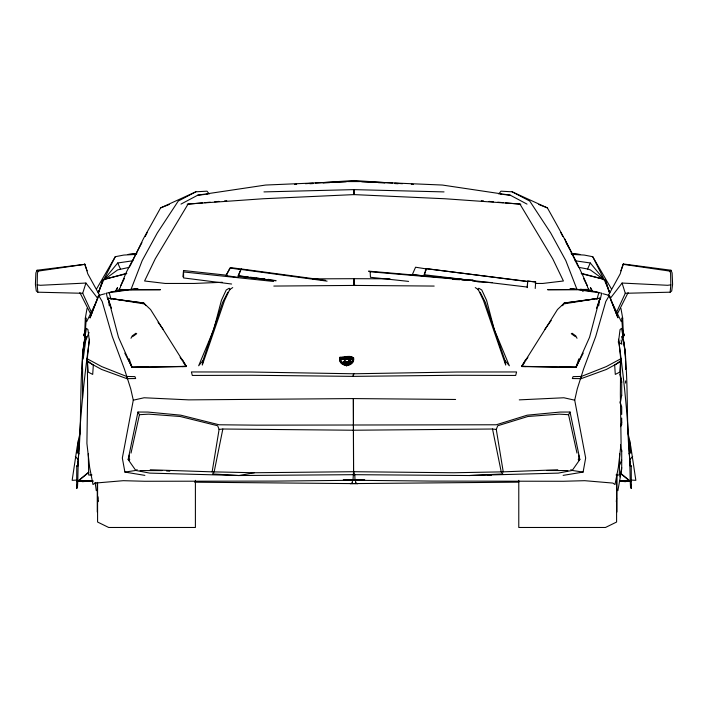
<?xml version="1.0" encoding="UTF-8"?>
<svg xmlns="http://www.w3.org/2000/svg" width="708" height="708" viewBox="0 0 708 708"><rect width="100%" height="100%" fill="white"/><g stroke="black" fill="none" stroke-linecap="round" stroke-linejoin="round"><path stroke-width="1.06" d="M144.866 475.378L124.9 472.086L122.334 458.023L133.29 400.179L144.113 397.763L188.726 399.87L353.363 398.577L353.558 471.714L352.982 480.263L432.207 481.095L563.329 481.263L584.711 480.688L612.889 483.077L614.995 484.546L618.35 467.351L621.093 443.376L620.367 394.091L620.659 358.354L618.757 339.911L620.04 329.627L621.535 328.335C630.315 373.266 624.819 419.667 630.456 464.988L631.226 465.988L631.35 488.547L630.545 487.706L631.483 485.166L630.492 486.423L630.209 480.936M77.791 480.936L77.508 486.423L76.517 485.166L77.455 487.706L76.65 488.547L76.774 465.988L77.544 464.988C83.181 419.667 77.685 373.266 86.465 328.335L87.96 329.627L89.243 339.911L87.341 358.354L87.633 394.091L86.907 443.376L89.65 467.351L93.005 484.546L95.111 483.077L123.289 480.688L144.671 481.263L275.793 481.095L355.018 480.263L354.788 474.67L353.558 471.714L353.363 398.577L455.607 399.471M82.393 369.426L82.438 356.159L83.978 343.867L86.5 336.574M263.96 191.903L353.903 189.62L353.867 194.594L445.075 198.762L519.911 204.037L552.736 258.801L563.418 280.988L542.726 283.457L535.221 283.448M82.42 368.859L82.482 361.142M82.5 358.938L82.544 353.416L84.208 341.628M341.946 358.283C343.46 355.62 340.911 361.089 342.327 358.637M129.175 460.342L129.245 455.085M88.296 453.81L88.695 475.05L91.978 474.971M91.819 313.042L82.712 293.289L37.86 292.192L37.17 284.873L37.4 273.288L38.135 271.111L85.004 264.305L87.801 273.872L99.828 295.732M354.31 285.413L354.442 278.686L312.476 278.864M98.014 498.742L98.067 496.83M98.014 501.485L98.067 499.724M78.039 464.74L78.181 461.023C77.783 461.855 78.871 467.377 76.774 465.988M84.571 336.008L85.314 318.228L87.04 308.431M84.792 337.583L86.323 318.06L85.314 318.228M227.436 275.288L183.54 270.518L183.602 277.943L231.605 284.023M599.641 300.449L599.773 298.254L564.32 303.086L557.488 309.52L521.796 366.319L576.1 367.479L589.56 337.282L599.818 298.254L564.179 302.997L562.161 305.591M616.341 501.83L616.58 497.998M527.23 287.652L527.69 281.103L535.682 281.952L535.221 288.483M581.188 378.638L581.374 376.444L606.34 366.567L621.155 358.593L621.066 361.425L606.437 369.426L581.188 378.638L572.338 378.541L573.046 376.629L581.374 376.444M77.243 453.288L78.349 440.252L78.907 439.712L77.659 450.996L78.969 453.828M616.181 313.042L625.288 293.289L670.14 292.192L670.83 284.873L670.6 273.288L669.865 271.111L622.996 264.305L620.199 273.872L608.172 295.732M182.912 276.855L183.54 270.518M353.549 360.053C354.319 353.876 343.743 357.443 340.017 357.257C336.866 367.098 355.089 368.549 353.655 357.823M89.518 339.221C82.916 386.373 78.499 433.836 77.783 481.458L88.827 472.325M83.181 359.036L85.695 340.663L89.049 332.495M598.702 305.847L599.773 298.254M617.889 490.688L621.704 469.103L621.704 450.005M227.843 292.254L222.648 302.396L202.992 360.531L202.302 365.045L224.454 300.714L229.773 289.475L232.728 287.598M150.229 469.776L212.143 471.847L219.099 429.429L217.657 425.756L180.08 416.481L148.786 414.145L139.441 414.693L137.954 412.038L147.963 412.065L180.779 415.18L219.082 424.773L256.712 425.163L496.299 424.773L527.221 415.18L560.037 412.065L570.046 412.038L579.87 459.51L572.214 470.457L558.285 473.112L469.05 475.528L353.212 474.67M352.265 483.095L350.195 483.653L352.035 483.599L352.69 479.741M563.134 475.378L583.1 472.086L585.666 458.023L574.71 400.179L577.25 388.904L583.613 368.957L595.729 336.477L605.791 301.519L609.34 295.431L602.818 293.705M620.226 403.48L621.704 395.321M340.061 358.106C340.698 365.682 352.442 365.903 353.159 358.098M354.788 474.67L238.95 475.528L149.715 473.112L135.786 470.457L128.13 459.51L137.954 412.038M131.015 453.12L139.441 414.693M619.863 476.909L621.704 467.652M80.402 430.862L77.128 447.049L72.154 480.334L76.535 480.077M353.602 430.234L222.843 429.013L214.197 471.661L212.639 473.953L238.95 475.528L254.393 472.749L353.558 471.714L453.607 472.749L503.238 471.847L557.789 469.776M600.304 299.325L601.676 293.139L570.064 288.554L596.817 291.758L598.862 292.643L596.941 299.289M620.642 426.676L621.704 422.03M344.159 363.602L344.442 360.699L345.416 359.443L348.849 358.991M344.353 362.292L344.442 360.699M116.67 290.528L117.546 287.51L115.404 291.254M339.557 358.283C340.557 365.779 352.018 366.328 353.549 358.779M82.712 293.289L85.925 283.05L40.445 285.289L37.17 284.873M85.225 330.636L83.606 335.751L85.279 331.22M98.43 292.873L102.899 279.864L126.767 273.297M98.633 292.422L102.899 279.864M425.331 270.615L426.03 268.571L526.336 281.43M578.817 358.894L575.949 367.284L521.84 366.576L524.867 361.956M133.29 400.179L130.75 388.904L124.387 368.957L112.271 336.477L102.209 301.519L98.66 295.431L90.058 317.848L98.66 295.431L105.182 293.705M596.472 308.387L599.428 300.095M620.872 270.81L623.5 263.995L670.98 270.244L672.113 272.925L672.6 284.351L671.715 290.97L670.14 292.192M503.238 471.847L496.281 429.429L497.724 425.756L527.92 416.481L559.214 414.145L568.559 414.693L570.046 412.038M619.615 465.174L621.704 460.103M85.004 264.305L37.02 270.244L35.887 272.925L35.4 284.351L36.285 290.97L37.86 292.192M98.147 292.793L103.554 280.147L115.262 256.703L123.829 255.057L135.971 254.393M424.366 273.722L426.517 268.757L527.628 281.386L527.363 287.076L470.749 280.306M578.914 267.376L587.569 269.005L590.286 262.969L575.011 260.765M629.031 453.828L630.341 450.996L629.093 439.712L629.651 440.252L630.757 453.288M86.703 321.6L96.819 300.75M130.033 266.181L143.485 238.561L160.601 207.895L195.868 191.806L207.019 191.169L209.214 193.974M124.404 278.448L120.528 286.244L126.431 272.031L141.945 242.605M145.211 236.525L147.149 232.631M616.88 314.892L628.12 292.59M346.088 362.823L344.548 363.54L344.619 361.691M583.215 353.133L576.02 367.098L559.692 366.903M238.419 274.943L241.224 268.952L325.565 280.315M130.98 338.274L132.228 335.902L135.927 333.229M77.491 466.404L78.402 464.669M342.203 357.664L342.265 359.142M344.212 361.54L343.274 362.478L344.23 362.186M343.734 358.531L343.477 358.991L343.194 358.567M226.507 274.669L230.569 267.589L241.543 269.04M96.58 288.926L115.262 256.703M477.944 289.749L478.812 288.262L481.776 289.988L486.564 300.272L494.228 329.45L505.008 360.531L505.698 365.045L483.546 300.714L478.227 289.475L475.272 287.598M526.035 366.532L521.61 366.443L525.805 359.372M344.725 362.788L344.23 363.266M118.13 290.908L120.475 287.191M339.557 359.018L340.017 358.531M343.734 357.717L343.442 359.363L343.734 357.717C343.646 361.823 344.663 356.106 343.477 357.717C342.159 356.115 343.424 362.098 343.15 357.761L343.495 359.363L343.15 359.036M498.786 193.974L500.981 191.169L512.132 191.806L547.399 207.895C561.71 233.472 576.162 259.252 587.472 286.244L583.596 278.448M526.079 360.106L527.894 357.336M346.433 357.726L345.451 357.673M132.989 260.765L117.714 262.969L103.554 280.147L117.652 269.89L129.086 267.376M562.603 305.67L563.834 303.891L593.454 299.121M350.168 363.992L352.602 361.452M544.912 329.273L551.205 320.467M345.849 361.974L348.124 361.77M345.849 363.248L348.124 363.045L348.124 361.496L348.964 361.23L349.557 363.346L349.672 361.071C351.097 360.018 351.097 362.761 349.672 362.346M345.451 357.416L346.433 357.407L346.433 358.921M610.225 298.466L622.075 283.05L667.555 285.289L670.83 284.873M341.946 359.399L342.053 357.363M202.992 360.531L198.656 365.771L213.772 329.45L221.436 300.272L226.224 289.988L229.188 288.262L230.056 289.749M629.89 459.642L632.651 456.474M344.353 358.044L345.292 357.797M345.159 359.204C346.451 356.921 343.176 356.239 344.353 359.319L345.159 359.204L345.159 357.938M527.69 281.103L535.682 281.952M345.354 361.292L344.23 361.992M345.946 363.319L346.239 361.496L344.548 362.266M88.518 472.325L77.438 481.458L92.863 481.006M342.026 359.292L342.619 359.221M349.672 361.983L349.044 361.992M669.865 271.111L670.98 270.244M132.555 336.707L136.715 333.707M137.14 469.59L135.786 470.457L124.9 472.086M631.226 465.988C629.146 467.369 630.217 461.855 629.819 461.023L629.961 464.74M345.876 357.283L345.955 359.275M348.849 360.266L348.805 357.575L348.132 357.805L348.743 357.372L347.885 357.292L347.867 357.841L348.805 357.894M348.805 359.168L348.398 358.027M622.996 264.305L623.5 263.995M344.938 359.115L344.628 357.646L344.867 359.283M344.548 362.124L345.354 361.744M344.548 363.399L345.354 363.018L345.274 361.177M340.061 357.611L350.69 357.089L353.159 357.646L352.973 360.399L352.973 359.124M340.061 358.885L342.398 358.39M180.983 204.108L197.789 195.169L265.624 185.045L353.938 181.266L442.376 185.045L510.211 195.169L527.018 204.108M348.124 362.77L349.15 362.708M195.868 191.806L178.274 201.037L157.291 232.967L142.193 260.579L130.892 289.749L119.378 289.413M347.61 357.239C344.424 357.328 349.672 359.23 347.062 358.204M347.867 365.186L349.407 364.39M346.168 358.363L348.743 358.646M347.61 357.531L346.938 357.487M160.601 207.895L169.336 204.453M102.412 280.333L104.483 279.226L126.635 273.713M627.846 481.033L625.359 481.679L620.686 481.192L622.651 481.059M346.451 358.204L345.84 358.416L346.849 358.434L346.778 357.133M340.769 358.443L341.566 358.345M341.566 359.478L341.035 359.531C341.654 354.31 339.309 360.744 341.566 359.611L341.566 358.204L341.035 358.257M128.13 459.51L129.794 459.324M219.099 429.429L222.843 429.013M197.789 195.169L203.922 194.532M205.966 194.311L208.019 194.098M136.609 253.561L128.086 254.499L136.839 253.721M212.143 471.847L254.393 472.749M187.186 204.205L202.568 202.86M204.762 202.665L210.258 202.178M214.648 201.798L219.037 201.408M224.533 200.93L226.728 200.736M488.122 475.413L491.379 475.13M546.983 470.501L567.922 470.572M294.44 184.425L296.643 184.284M305.449 183.699L313.157 183.195M315.361 183.053L353.911 180.522L392.542 183.053M309.865 183.744L313.175 183.558M323.087 183L329.698 182.629M335.203 182.319L346.221 181.699M348.424 181.575L359.452 181.575M519.274 399.87L563.887 397.763L574.71 400.179M469.05 475.528L502.742 473.953L501.184 471.661L492.529 429.013L353.124 430.234M222.268 282.28L194.222 283.448L165.274 283.457L144.582 280.988L155.264 258.801L188.089 204.037L262.925 198.762L354.133 194.594L353.903 189.62M93.04 481.307L76.473 481.157L78.314 481.095M588.622 289.413L547.629 289.696L577.109 289.749L565.807 260.579L550.709 232.967L529.726 201.037L512.132 191.806M140.078 470.572L162.114 470.59M76.473 481.157L92.881 480.794M181.965 366.532L186.39 366.443L182.195 359.372M148.308 366.903L131.98 367.098L124.785 353.133M182.036 366.496L186.39 366.443M126.812 378.638L135.662 378.541L134.954 376.629L126.626 376.444L101.66 366.567L86.845 358.593L86.934 361.425L101.563 369.426L126.812 378.638L126.626 376.444M273.819 286.067L356.009 285.413M352.035 483.599L518.849 482.148M619.376 481.263L631.527 481.157L629.686 481.095M350.38 479.741L364.717 479.705M350.593 357.328L350.345 359.399L350.69 357.089M346.991 357.646L347.725 357.974L346.938 357.257L346.991 358.921M349.725 357.717L349.053 359.328M345.504 358.186L347.646 358.186L347.646 356.912M351.876 358.319L351.203 357.797M345.876 358.558L348.849 358.859M349.725 358.841L349.053 357.213L349.044 360.337M351.203 359.071L351.876 359.593M349.602 360.611L350.637 360.806M350.637 362.08L350.079 362.08L350.177 360.806M351.203 357.39L350.894 359.496L351.203 357.39L351.876 357.496L351.796 359.593M350.894 358.664L351.628 359.168M343.283 479.705L357.62 479.741M390.002 278.837L353.558 278.686L353.69 285.413L434.181 286.067M194.682 482.192L357.805 483.653L355.735 483.095M521.61 366.443L525.964 366.496M619.491 480.891L631.527 481.157M353.593 189.62L444.04 191.903M616.022 474.971L619.305 475.05L619.704 453.81M452.439 279.394L459.828 279.713M619.544 481.13L630.562 481.458L620.341 473.024M492.202 282.554L479.254 282.014L472.271 280.828M572.029 254.393L584.171 255.057L592.738 256.703L611.42 288.926M361.664 181.699L372.691 182.319M378.214 182.629L384.833 183M394.763 183.558L398.073 183.744M631.465 480.077L635.846 480.334L630.872 447.049L627.598 430.862M394.754 183.195L402.48 183.699M411.313 184.284L413.516 184.425M85.349 481.059L87.314 481.192L82.641 481.679L80.154 481.033M166.495 470.935L169.778 471.201M462.2 279.2L368.594 271.137L370.151 271.766L471.802 280.501L473.21 280.147L465.501 279.483M481.343 200.736L483.537 200.93M489.024 201.408L493.405 201.798M497.795 202.178L503.282 202.665M505.468 202.86L520.822 204.205M571.161 253.721L579.914 254.499L571.391 253.561M461.899 279.899L467.085 280.368M499.981 194.098L502.034 194.311M504.078 194.532L510.211 195.169M183.956 271.987L273.58 281.465M408.604 281.395L370.452 277.288L370.151 271.766M238.41 276.483L275.731 280.536M492.529 429.013L496.281 429.429M349.867 358.027L351.513 358.213M578.206 459.324L579.87 459.51M423.933 274.713L468.572 280.049M238.375 275.775L248.243 276.97M250.428 277.235L253.721 277.633M255.915 277.899L259.199 278.288M261.394 278.554L264.686 278.952M267.969 279.35L270.164 279.616M237.95 275.854L276.076 280.81M108.359 300.449L108.227 298.254L143.821 302.997L145.839 305.591M241.26 269.465L327.096 281.138M108.227 298.254L143.733 303.086L150.556 309.52L186.257 366.319L131.945 367.479L118.484 337.282L108.227 298.254L109.297 305.847M583.1 472.086L572.214 470.457L570.86 469.59M114.546 299.121L144.167 303.891M623.429 336.008L622.686 318.228L621.677 318.06L623.208 337.583M346.044 358.443L346.336 357.274M581.365 273.713L603.517 279.226L605.588 280.333L609.57 292.873M581.233 273.297L603.216 279.129L605.588 280.333M587.569 269.005L590.348 269.89L604.446 280.147L609.854 292.793M426.03 268.571L426.517 268.757M538.664 204.453L547.399 207.895M345.84 358.531L346.044 357.168M353.159 358.921L352.743 357.434M349.168 363.346L348.964 361.23M618.128 341.955L621.819 344.203L621.12 339.955M340.672 360.39L340.672 361.664L342.309 363.496L346.416 365.638L346.416 364.363M571.285 333.707L575.445 336.707M572.073 333.229L575.772 335.902L577.02 338.274M349.557 363.346L349.602 359.991L349.044 359.239M37.02 270.244L38.135 271.111M346.044 357.283L345.778 357.761M620.872 473.723L630.217 481.458C629.5 433.836 625.084 386.373 618.482 339.221M580.905 289.076L583.073 291.537M75.349 456.474L78.11 459.642M505.008 360.531L509.344 365.771L494.228 329.45L485.352 302.396L480.157 292.254M85.925 283.05L97.775 298.466M158.052 322.228L163.088 329.273M590.286 262.969L604.446 280.147L592.738 256.703M180.106 357.336L181.921 360.106M183.133 361.956L186.16 366.576L132.051 367.284L129.183 358.894M587.525 287.191L589.87 290.908M592.596 291.254L590.454 287.51L591.33 290.528M566.055 242.605L569.241 248.234M79.88 292.59L91.12 314.892M560.851 232.631L562.789 236.525M564.515 238.561L577.967 266.181M611.181 300.75L617.942 317.848L609.34 295.431L611.181 300.75L621.297 321.6M117.714 262.969L120.431 269.005M84.5 263.995L87.128 270.81M108.572 300.095L111.528 308.387M621.5 336.574L624.022 343.867L625.562 356.159L625.606 369.426M605.101 279.864L609.367 292.422M619.969 401.79L621.704 406.888L621.704 414.454M622.721 331.22L624.394 335.751L622.775 330.636M622.075 283.05L625.288 293.289M349.602 361.266L349.504 359.664M111.059 299.289L109.138 292.643L111.183 291.758L137.936 288.554L106.324 293.139L107.696 299.325M619.854 374.497L621.704 382.347M568.559 414.693L576.985 453.12M619.863 372.364L621.704 381.47L621.704 395.453M620.96 308.431L622.686 318.228M355.31 479.741L355.965 483.599M620.553 444.474L621.704 451.589M623.792 341.628L625.456 353.416L625.5 358.938M95.138 482.52L96.288 490.688M340.185 360.443L340.017 357.257M97.589 497.998L97.837 501.83M578.755 455.085L578.825 460.342M625.518 361.142L625.58 368.859M625.456 353.416L625.474 358.921M625.571 380.913L625.589 383.116M621.704 418.039L621.704 424.818M616.907 474.378L616.907 512.034M616.597 474.333L616.597 522.035L605.482 527.478L518.778 527.478L518.778 480.334M353.097 360.275L353.097 361.549M352.602 361.027L352.602 362.301M351.628 358.283L351.628 359.558M351.69 361.461L351.69 362.735M351.495 362.177L351.495 363.452M350.46 360.956L350.46 362.231M350.265 363.071L350.265 364.346M350.079 361.009L350.079 362.284M349.354 362.071L349.354 363.346M348.646 357.991L348.725 360.036M348.725 363.868L348.725 365.142M348.628 361.23L348.628 362.496M348.38 361.363L348.38 362.638M347.982 361.841L347.982 363.115M347.672 361.841L347.672 363.115M347.61 364.319L347.61 365.594M347.407 361.876L347.407 363.151M347.177 361.876L347.177 363.151M347.115 357.646L347.115 358.921M347.009 361.779L347.009 363.054M346.761 361.691L346.761 362.965M346.725 364.576L346.725 365.85M346.593 361.921L346.593 363.195M346.451 362.018L346.451 363.293M346.548 364.576L346.548 365.85M346.203 357.195L346.212 358.806M346.221 362.08L346.221 363.354M345.858 357.168L345.84 359.806M345.575 357.921L345.575 359.195M345.601 361.868L345.601 363.142M345.566 364.284L345.566 365.558M345.504 356.912L345.504 359.115M345.424 362.027L345.424 363.301M345.123 361.177L345.212 363.496M345 362.31L345 363.585M344.92 361.992L344.92 363.266M344.734 362.036L344.707 363.585M344.159 362.328L344.115 364.956M343.911 362.531L343.911 363.806M343.734 362.089L343.637 363.832M343.389 362.558L343.389 363.832M343.274 362.478L343.274 363.753M343.079 363.151L343.079 364.425M342.619 357.947L342.601 359.434M342.3 357.991L342.433 359.469M342.309 362.222L342.309 363.496M342.008 362.452L342.008 363.726M341.707 358.089L341.707 359.584M341.539 361.549L341.539 362.823M341.088 361.62L341.088 362.894M340.875 358.443L340.875 359.717M340.274 357.496L340.274 358.761M340.167 358.947L340.221 361.77M339.707 357.496L339.707 358.77M339.707 359.115L339.707 360.39M195.399 480.334L195.399 527.478L108.696 527.478L97.58 522.035L97.58 482.679M97.27 482.378L97.27 512.034M82.588 368.824L82.588 398.374M93.332 365.089L92.704 374.408L88.288 372.142L87.367 360.779L93.332 365.089M620.633 360.779L619.712 372.142L615.296 374.408L614.668 365.089L620.633 360.779M353.752 373.789L353.265 376.373L252.075 375.267L192.311 375.444L191.408 371.948L251.216 372.019L353.752 373.789M353.487 373.789L352.982 376.373L455.925 375.267L515.69 375.444L516.592 371.948L456.784 372.019L353.487 373.789M426.145 268.881L424.216 275.987L412.437 274.368L415.569 267.217L426.145 268.881M240.835 269.633L237.932 277.341L225.976 275.616L229.932 267.996L240.835 269.633M160.371 289.696L130.892 289.749L160.371 289.696M350.017 357.257L349.725 359.381L350.017 357.257M352.46 357.575L352.168 359.673L352.46 357.575"/></g></svg>
